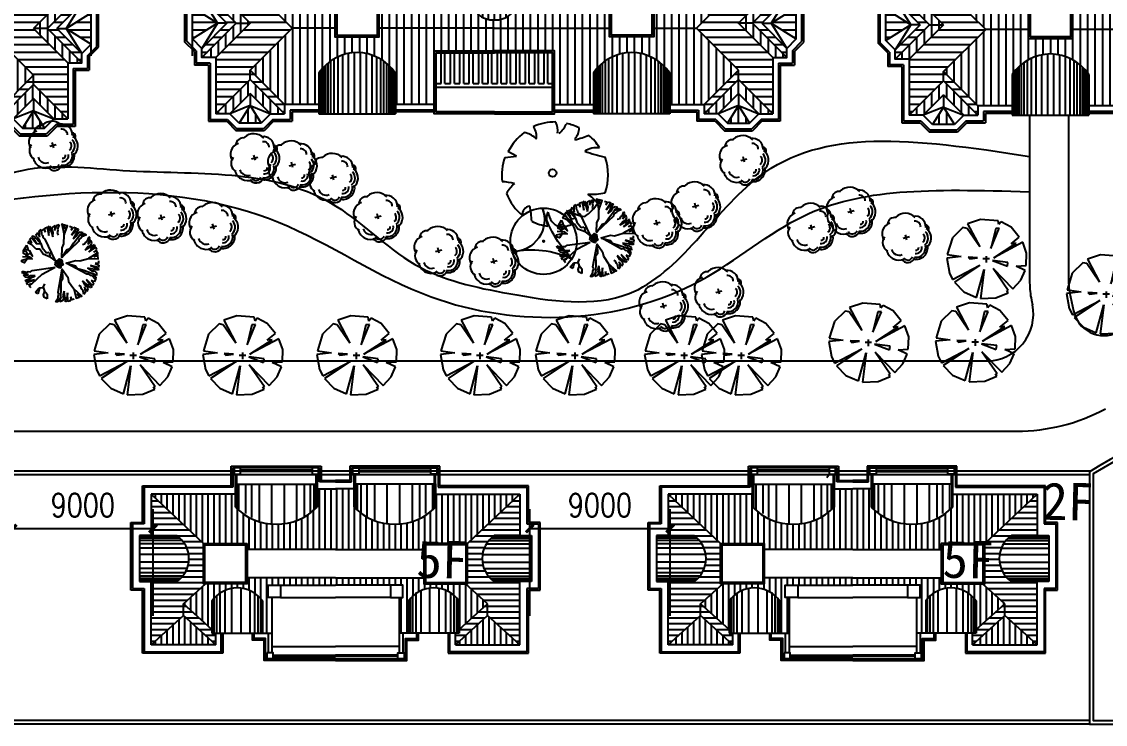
# Model space of a CAD drawing. Extents: x 225694 to 1397201, y -46174 to 794826.
# Drawn here: x 471414 to 540878, y 234669 to 279695 of the extents above; entities that cross this region are included whole.
import ezdxf
from ezdxf.enums import TextEntityAlignment as Align

# ---------------------------------------------------------------- set-up
doc = ezdxf.new("R2010")
doc.units = 0
doc.header["$LTSCALE"] = 0.5
doc.header["$MEASUREMENT"] = 0
for name, color, linetype in [('0-PD', 223, 'Continuous'), ('08-树', 73, 'Continuous'), ('KJ', 8, 'Continuous'), ('PUB_DIM', 3, 'Continuous'), ('WINDOW', 3, 'Continuous'), ('ZJ', 7, 'Continuous'), ('屋顶', 135, 'Continuous'), ('树', 124, 'Continuous'), ('路', 40, 'Continuous')]:
    doc.layers.add(name, color=color, linetype=linetype)
doc.styles.add('DIM_FONT', font='SIMPLEX.shx', dxfattribs={"width": 0.8})
doc.styles.add('等线体', font='')
doc.styles.get('等线体').set_extended_font_data('黑体')
doc.dimstyles.new('DIMN500', dxfattribs={"dimscale": 5, "dimtxt": 300, "dimasz": 100, "dimexe": 250, "dimexo": 300, "dimgap": 150, "dimtad": 1, "dimdec": 0, "dimzin": 0, "dimdsep": 46, "dimtxsty": 'DIM_FONT', "dimcen": 0.09, "dimclrt": 7, "dimazin": 2, "dimtfac": 1, "dimtdec": 0, "dimtix": 1, "dimtmove": 2, "dimatfit": 3, "dimfxl": 1, "dimtolj": 1, "dimtzin": 0, "dimarcsym": 0})
pattern_1 = [(0, (-2429662.5, -3656551.4), (0, 476.25), [])]
pattern_2 = [(90, (-2429662.5, -3656551.4), (-476.25, 3e-14), [])]

# ---------------------------------------------------------------- blocks, each defined once
blk = doc.blocks.new('WD-2')
at = {"layer": 'KJ', "linetype": 'Continuous'}
h = blk.add_hatch(dxfattribs=at)
h.set_pattern_fill('LINE,_O', color=256, scale=150, angle=90)
h.set_pattern_definition(pattern_2)
h.paths.add_polyline_path([(32734, 12380), (31326, 12380), (32030, 11359)])
h.paths.add_polyline_path([(25034, 12080), (23626, 12080), (24330, 11059)])
h.paths.add_polyline_path([(12330, 11059), (13034, 12080), (11626, 12080)])
h.paths.add_polyline_path([(5334, 12380), (3926, 12380), (4630, 11359)])
h.paths.add_polyline_path([(3384, -120), (2680, 1006), (1976, -120)])
h.paths.add_polyline_path([(34684, -120), (33980, 1006), (33276, -120)])
h = blk.add_hatch(dxfattribs=at)
h.set_pattern_fill('LINE,_O', color=256, scale=150)
h.set_pattern_definition(pattern_1)
h.paths.add_polyline_path([(5380, 5980), (3430, 7930), (3430, 8830), (480, 11780), (480, 8480), (2680, 6280), (480, 4080), (480, 480), (2680, 2680), (2680, 3280)])
h.paths.add_polyline_path([(1780, 6280), (-420, 8480), (-420, 7884), (1184, 6280), (-420, 4676), (-420, 4080)])
h.paths.add_polyline_path([(33980, 6280), (36180, 8480), (36180, 11780), (33230, 8830), (33230, 7930), (31280, 5980), (33980, 3280), (33980, 2680), (36180, 480), (36180, 4080)])
h.paths.add_polyline_path([(30280, 11780), (30280, 10880), (33230, 7930), (33230, 8830)])
h.paths.add_polyline_path([(6380, 10880), (6380, 11780), (3430, 8830), (3430, 7930)])
h.paths.add_polyline_path([(35476, 6280), (37080, 7884), (37080, 8480), (34880, 6280), (37080, 4080), (37080, 4676)])
h.paths.add_polyline_path([(2680, 3280), (2680, 2680), (4880, 480), (4880, 1080)], flags=16)
h.paths.add_polyline_path([(33980, 2680), (33980, 3280), (31780, 1080), (31780, 480)], flags=16)
h = blk.add_hatch(dxfattribs=at)
h.set_pattern_fill('LINE,_O', color=256, scale=150, angle=90)
h.set_pattern_definition(pattern_2)
h.paths.add_polyline_path([(3326, 11780), (480, 11780), (3430, 8830), (6380, 11780), (5934, 11780), (4630, 10476)])
h.paths.add_polyline_path([(8110, 10580), (8480, 10580), (8480, 10880), (6380, 10880), (3430, 7930), (5380, 5980), (8110, 5980)])
h.paths.add_polyline_path([(31280, 5980), (28550, 5980), (28550, 5410), (25710, 5410), (25710, 5980), (18330, 5980), (10950, 5980), (10950, 5410), (8110, 5410), (8110, 5980), (5380, 5980), (2680, 3280), (4880, 1080), (7083, 1080), (7083, 3103, -0.244186), (9533, 4410, -0.244186), (11983, 3103), (11983, 1080), (14480, 1080), (14480, 4510), (18330, 4510), (22180, 4510), (22180, 1080), (24677, 1080), (24677, 3103, -0.244186), (27127, 4410, -0.244186), (29577, 3103), (29577, 1080), (31780, 1080), (33980, 3280)])
h.paths.add_polyline_path([(2680, 2680), (480, 480), (1376, 480), (2680, 1784), (3984, 480), (4880, 480)])
h.paths.add_polyline_path([(33980, 2680), (31780, 480), (32676, 480), (33980, 1784), (35284, 480), (36180, 480)])
h.paths.add_polyline_path([(36180, 11780), (33334, 11780), (32030, 10476), (30726, 11780), (30280, 11780), (33230, 8830)])
h.paths.add_polyline_path([(30280, 10880), (28180, 10880), (28180, 10580), (28550, 10580), (28550, 5980), (31280, 5980), (33230, 7930)])
h.paths.add_polyline_path([(25710, 10510), (24330, 9130), (22580, 10880), (22580, 8480), (20590, 8480, -0.094946), (19397, 6866, -0.180763), (18330, 6494, -0.180763), (17263, 6866, -0.094946), (16070, 8480), (14080, 8480), (14080, 10880), (12330, 9130), (10950, 10510), (10950, 5980), (18330, 5980), (25710, 5980)])
h = blk.add_hatch(dxfattribs=at)
h.set_pattern_fill('LINE,_O', color=256, scale=150)
h.set_pattern_definition(pattern_1)
h.paths.add_polyline_path([(14080, 10880), (14080, 11480), (12330, 9730), (12330, 9130)])
h.paths.add_polyline_path([(12330, 9730), (10580, 11480), (10580, 10880), (10880, 10580), (10950, 10580), (10950, 10510), (12330, 9130)])
h.paths.add_polyline_path([(25710, 10510), (25710, 10580), (25780, 10580), (26080, 10880), (26080, 11480), (24330, 9730), (24330, 9130)])
h.paths.add_polyline_path([(22580, 11480), (22580, 10880), (24330, 9130), (24330, 9730)])
h = blk.add_hatch(dxfattribs=at)
h.set_pattern_fill('LINE,_O', color=256, scale=150, angle=90)
h.set_pattern_definition(pattern_2)
h.paths.add_polyline_path([(12330, 10176), (11026, 11480), (10580, 11480), (12330, 9730), (14080, 11480), (13634, 11480)])
h.paths.add_polyline_path([(24330, 10176), (23026, 11480), (22580, 11480), (24330, 9730), (26080, 11480), (25634, 11480)])
h = blk.add_hatch(dxfattribs=at)
h.set_pattern_fill('LINE,_O', color=256, scale=150, angle=90)
h.set_pattern_definition(pattern_2)
h.paths.add_polyline_path([(480, 8480), (-420, 8480), (1780, 6280), (2680, 6280)])
h.paths.add_polyline_path([(2680, 6280), (1780, 6280), (-420, 4080), (480, 4080)])
h.paths.add_polyline_path([(34880, 6280), (33980, 6280), (36180, 4080), (37080, 4080)])
h.paths.add_polyline_path([(37080, 8480), (36180, 8480), (33980, 6280), (34880, 6280)])
h = blk.add_hatch(dxfattribs=at)
h.set_pattern_fill('LINE,_O', color=256, scale=150)
h.set_pattern_definition(pattern_1)
h.paths.add_polyline_path([(584, 6280), (-1020, 7284), (-1020, 5276)])
h = blk.add_hatch(dxfattribs=at)
h.set_pattern_fill('LINE,_O', color=256, scale=150)
h.set_pattern_definition(pattern_1)
h.paths.add_polyline_path([(37680, 7284), (36076, 6280), (37680, 5276)])
for p, q in [((16170, 8320), (16170, 8480)), ((16290, 8102), (16290, 8480)), ((16390, 7938), (16390, 8480)), ((16510, 7756), (16510, 8480)), ((16660, 7550), (16660, 8480)), ((16840, 7326), (16840, 8480)), ((17050, 7094), (17050, 8480)), ((17300, 6852), (17300, 8480)), ((17600, 6660), (17600, 8480)), ((17950, 6531), (17950, 8480)), ((17960, 6533), (17960, 8480)), ((18340, 6494), (18340, 8480)), ((18720, 6533), (18720, 8480)), ((19080, 6660), (19080, 8480)), ((19380, 6852), (19380, 8480)), ((19630, 7094), (19630, 8480)), ((19840, 7326), (19840, 8480)), ((20020, 7550), (20020, 8480)), ((20170, 7756), (20170, 8480)), ((20290, 7938), (20290, 8480)), ((20390, 8102), (20390, 8480)), ((20510, 8320), (20510, 8480)), ((8593, 4249), (8593, 480)), ((8953, 4347), (8953, 480)), ((9343, 4402), (9343, 480)), ((9733, 4402), (9733, 480)), ((10113, 4347), (10113, 480)), ((10473, 4249), (10473, 480)), ((14926, 2435), (14926, 4390)), ((15166, 2435), (15166, 4390)), ((15526, 2435), (15526, 4390)), ((15766, 2435), (15766, 4390)), ((16126, 2435), (16126, 4390)), ((16366, 2435), (16366, 4390)), ((16726, 2435), (16726, 4390)), ((16966, 2435), (16966, 4390)), ((17326, 2435), (17326, 4390)), ((17566, 2435), (17566, 4390)), ((17926, 2435), (17926, 4390)), ((18166, 2435), (18166, 4390)), ((18526, 2435), (18526, 4390)), ((18766, 2435), (18766, 4390)), ((19126, 2435), (19126, 4390)), ((19366, 2435), (19366, 4390)), ((19726, 2435), (19726, 4390)), ((19966, 2435), (19966, 4390)), ((20326, 2435), (20326, 4390)), ((20566, 2435), (20566, 4390)), ((20926, 2435), (20926, 4390)), ((21166, 2435), (21166, 4390)), ((21526, 2435), (21526, 4390)), ((21766, 2435), (21766, 4390)), ((26187, 4249), (26187, 480)), ((26547, 4347), (26547, 480)), ((26927, 4402), (26927, 480)), ((27317, 4402), (27317, 480)), ((27707, 4347), (27707, 480)), ((28067, 4249), (28067, 480)), ((7383, 3473), (7383, 480)), ((7503, 3593), (7503, 480)), ((7653, 3725), (7653, 480)), ((7833, 3874), (7833, 480)), ((8043, 3997), (8043, 480)), ((8293, 4128), (8293, 480)), ((10773, 4128), (10773, 480)), ((11023, 3997), (11023, 480)), ((11233, 3874), (11233, 480)), ((11413, 3725), (11413, 480)), ((11563, 3593), (11563, 480)), ((11683, 3473), (11683, 480)), ((24977, 3473), (24977, 480)), ((25097, 3593), (25097, 480)), ((25247, 3725), (25247, 480)), ((25427, 3874), (25427, 480)), ((25637, 3997), (25637, 480)), ((25887, 4128), (25887, 480)), ((28367, 4128), (28367, 480)), ((28617, 3997), (28617, 480)), ((28827, 3874), (28827, 480)), ((29007, 3725), (29007, 480)), ((29157, 3593), (29157, 480)), ((29277, 3473), (29277, 480)), ((7163, 3214), (7163, 480)), ((7283, 3363), (7283, 480)), ((11783, 3363), (11783, 480)), ((11903, 3214), (11903, 480)), ((24757, 3214), (24757, 480)), ((24877, 3363), (24877, 480)), ((29377, 3363), (29377, 480)), ((29497, 3214), (29497, 480)), ((14600, 2435), (14926, 2435)), ((14600, 2195), (22060, 2195)), ((15166, 2435), (15526, 2435)), ((15766, 2435), (16126, 2435)), ((16366, 2435), (16726, 2435)), ((16966, 2435), (17326, 2435)), ((17566, 2435), (17926, 2435)), ((18166, 2435), (18526, 2435)), ((18766, 2435), (19126, 2435)), ((19366, 2435), (19726, 2435)), ((19966, 2435), (20326, 2435)), ((20566, 2435), (20926, 2435)), ((21166, 2435), (21526, 2435)), ((21766, 2435), (22060, 2435))]:
    blk.add_line(p, q, dxfattribs=at)
at = {"layer": '屋顶'}
for p, q in [((3128, 12260), (3728, 12860)), ((3177, 12140), (3777, 12740)), ((3728, 12860), (5532, 12860)), ((3777, 12740), (5483, 12740)), ((6083, 12140), (5483, 12740)), ((6132, 12260), (5532, 12860)), ((10828, 11960), (11428, 12560)), ((13232, 12560), (11428, 12560)), ((13832, 11960), (13232, 12560)), ((22828, 11960), (23428, 12560)), ((23428, 12560), (25232, 12560)), ((25832, 11960), (25232, 12560)), ((30528, 12260), (31128, 12860)), ((30577, 12140), (31177, 12740)), ((32932, 12860), (31128, 12860)), ((32883, 12740), (31177, 12740)), ((33483, 12140), (32883, 12740)), ((33532, 12260), (32932, 12860)), ((3128, 12260), (0, 12260)), ((0, 12260), (0, 8960)), ((3177, 12140), (120, 12140)), ((120, 12140), (120, 8840)), ((3326, 11780), (3926, 12380)), ((4630, 11359), (3926, 12380)), ((3926, 12380), (5334, 12380)), ((4630, 11359), (5334, 12380)), ((5934, 11780), (5334, 12380)), ((6083, 12140), (8840, 12140)), ((6132, 12260), (8960, 12260)), ((8840, 10580), (8840, 12140)), ((8960, 10580), (8960, 12260)), ((10100, 11960), (10100, 10580)), ((10100, 11960), (10828, 11960)), ((10220, 11840), (10220, 10580)), ((10220, 11840), (10877, 11840)), ((10877, 11840), (11477, 12440)), ((11026, 11480), (11626, 12080)), ((13183, 12440), (11477, 12440)), ((12330, 11059), (11626, 12080)), ((11626, 12080), (13034, 12080)), ((12330, 11059), (13034, 12080)), ((13634, 11480), (13034, 12080)), ((13783, 11840), (13183, 12440)), ((13783, 11840), (14310, 11840)), ((13832, 11960), (14430, 11960)), ((14310, 11840), (14310, 11360)), ((14310, 11840), (14310, 11360)), ((14430, 11960), (14430, 11480)), ((14430, 11960), (14430, 11480)), ((22230, 11960), (22230, 11480)), ((22230, 11960), (22230, 11480)), ((22828, 11960), (22230, 11960)), ((22350, 11840), (22350, 11360)), ((22350, 11840), (22350, 11360)), ((22877, 11840), (22350, 11840)), ((22877, 11840), (23477, 12440)), ((23026, 11480), (23626, 12080)), ((23477, 12440), (25183, 12440)), ((24330, 11059), (23626, 12080)), ((25034, 12080), (23626, 12080)), ((24330, 11059), (25034, 12080)), ((25634, 11480), (25034, 12080)), ((25783, 11840), (25183, 12440)), ((26440, 11840), (25783, 11840)), ((26560, 11960), (25832, 11960)), ((26440, 11840), (26440, 10580)), ((26560, 11960), (26560, 10580)), ((27700, 10580), (27700, 12260)), ((30528, 12260), (27700, 12260)), ((27820, 10580), (27820, 12140)), ((30577, 12140), (27820, 12140)), ((30726, 11780), (31326, 12380)), ((32030, 11359), (31326, 12380)), ((32734, 12380), (31326, 12380)), ((32030, 11359), (32734, 12380)), ((33334, 11780), (32734, 12380)), ((33483, 12140), (36540, 12140)), ((33532, 12260), (36660, 12260)), ((36540, 12140), (36540, 8840)), ((36660, 12260), (36660, 8960)), ((3326, 11780), (480, 11780)), ((480, 11780), (3430, 8830)), ((480, 11780), (480, 8480)), ((4630, 11359), (3326, 11780)), ((3326, 11780), (4630, 10476)), ((6380, 11780), (3430, 8830)), ((4630, 11359), (5934, 11780)), ((5934, 11780), (4630, 10476)), ((4630, 10476), (4630, 11359)), ((5934, 11780), (6380, 11780)), ((6380, 10880), (6380, 11780)), ((10580, 11480), (10580, 10580)), ((10580, 11480), (11026, 11480)), ((10580, 11480), (12330, 9730)), ((11026, 11480), (12330, 10176)), ((12330, 11059), (11026, 11480)), ((13634, 11480), (12330, 10176)), ((12330, 11059), (13634, 11480)), ((14080, 11480), (12330, 9730)), ((14080, 11480), (13634, 11480)), ((14080, 11480), (14080, 8480)), ((14310, 11360), (16830, 11360)), ((14430, 11480), (16950, 11480)), ((16830, 11360), (16830, 9860)), ((16950, 11480), (16950, 9980)), ((22230, 11480), (19710, 11480)), ((19710, 11480), (19710, 9980)), ((22350, 11360), (19830, 11360)), ((19830, 11360), (19830, 9860)), ((22580, 11480), (22580, 8480)), ((22580, 11480), (23026, 11480)), ((22580, 11480), (24330, 9730)), ((24330, 11059), (23026, 11480)), ((23026, 11480), (24330, 10176)), ((24330, 11059), (25634, 11480)), ((25634, 11480), (24330, 10176)), ((26080, 11480), (24330, 9730)), ((26080, 11480), (25634, 11480)), ((26080, 11480), (26080, 10580)), ((30726, 11780), (30280, 11780)), ((30280, 10880), (30280, 11780)), ((30280, 11780), (33230, 8830)), ((30726, 11780), (32030, 10476)), ((32030, 11359), (30726, 11780)), ((33334, 11780), (32030, 10476)), ((32030, 11359), (33334, 11780)), ((32030, 10476), (32030, 11359)), ((36180, 11780), (33230, 8830)), ((33334, 11780), (36180, 11780)), ((36180, 11780), (36180, 8480)), ((6380, 10880), (3430, 7930)), ((8480, 10880), (6380, 10880)), ((8480, 10580), (8480, 10880)), ((10580, 10880), (12330, 9130)), ((12330, 10176), (12330, 11059)), ((14080, 10880), (12330, 9130)), ((22580, 10880), (24330, 9130)), ((24330, 10176), (24330, 11059)), ((26080, 10880), (24330, 9130)), ((28180, 10580), (28180, 10880)), ((28180, 10880), (30280, 10880)), ((30280, 10880), (33230, 7930)), ((12330, 9730), (12330, 9130)), ((16830, 9860), (18211, 9860)), ((16950, 9980), (18330, 9980)), ((18211, 9980), (18211, 8480)), ((19710, 9980), (18330, 9980)), ((18449, 9980), (18449, 8480)), ((19830, 9860), (18449, 9860)), ((24330, 9730), (24330, 9130)), ((-900, 8960), (0, 8960)), ((-900, 8082), (-900, 8960)), ((-780, 8840), (120, 8840)), ((-780, 8033), (-780, 8840)), ((1780, 6280), (-420, 8480)), ((2680, 6280), (480, 8480)), ((3430, 8830), (3430, 7930)), ((18330, 8480), (14080, 8480)), ((18330, 8480), (22580, 8480)), ((33230, 8830), (33230, 7930)), ((33980, 6280), (36180, 8480)), ((34880, 6280), (37080, 8480)), ((37440, 8840), (36540, 8840)), ((37560, 8960), (36660, 8960)), ((37440, 8033), (37440, 8840)), ((37560, 8082), (37560, 8960)), ((-900, 8082), (-1500, 7482)), ((-780, 8033), (-1380, 7433)), ((1184, 6280), (-420, 7884)), ((-420, 7884), (584, 6280)), ((3430, 7930), (5380, 5980)), ((33230, 7930), (31280, 5980)), ((35476, 6280), (37080, 7884)), ((37080, 7884), (36076, 6280)), ((37440, 8033), (38040, 7433)), ((37560, 8082), (38160, 7482)), ((-1500, 5078), (-1500, 7482)), ((-1380, 5127), (-1380, 7433)), ((584, 6280), (-1020, 7284)), ((36076, 6280), (37680, 7284)), ((38040, 5127), (38040, 7433)), ((38160, 5078), (38160, 7482)), ((584, 6280), (-1020, 5276)), ((1184, 6280), (-420, 4676)), ((1780, 6280), (-420, 4080)), ((584, 6280), (-420, 4676)), ((2680, 6280), (480, 4080)), ((1184, 6280), (584, 6280)), ((1780, 6280), (2680, 6280)), ((33980, 6280), (36180, 4080)), ((34880, 6280), (33980, 6280)), ((34880, 6280), (37080, 4080)), ((35476, 6280), (36076, 6280)), ((35476, 6280), (37080, 4676)), ((36076, 6280), (37680, 5276)), ((36076, 6280), (37080, 4676)), ((2680, 3280), (5380, 5980)), ((8110, 5980), (5380, 5980)), ((18330, 5980), (10950, 5980)), ((18330, 5980), (25710, 5980)), ((28550, 5980), (31280, 5980)), ((33980, 3280), (31280, 5980)), ((-900, 4478), (-1500, 5078)), ((-780, 4527), (-1380, 5127)), ((37440, 4527), (38040, 5127)), ((37560, 4478), (38160, 5078)), ((-900, 4478), (-900, 3600)), ((-780, 4527), (-780, 3720)), ((37440, 4527), (37440, 3720)), ((37560, 4478), (37560, 3600)), ((0, 3600), (-900, 3600)), ((120, 3720), (-780, 3720)), ((0, 3600), (0, 0)), ((120, 3720), (120, 120)), ((480, 4080), (480, 480)), ((36180, 4080), (36180, 480)), ((36540, 3720), (36540, 120)), ((36540, 3720), (37440, 3720)), ((36660, 3600), (36660, 0)), ((36660, 3600), (37560, 3600)), ((2680, 2680), (2680, 3280)), ((4880, 1080), (2680, 3280)), ((7083, 3103), (7083, 480)), ((11983, 3103), (11983, 480)), ((24677, 3103), (24677, 480)), ((24677, 3103), (24677, 480)), ((29577, 3103), (29577, 480)), ((29577, 3103), (29577, 480)), ((31780, 1080), (33980, 3280)), ((33980, 2680), (33980, 3280)), ((480, 480), (2680, 2680)), ((4880, 480), (2680, 2680)), ((31780, 480), (33980, 2680)), ((36180, 480), (33980, 2680)), ((1376, 480), (2680, 1784)), ((3984, 480), (2680, 1784)), ((2680, 1784), (2680, 1006)), ((32676, 480), (33980, 1784)), ((35284, 480), (33980, 1784)), ((33980, 1784), (33980, 1006)), ((2680, 1006), (1376, 480)), ((2680, 1006), (1976, -120)), ((2680, 1006), (3984, 480)), ((2680, 1006), (3384, -120)), ((4880, 1080), (4880, 480)), ((7083, 1080), (4880, 1080)), ((5240, 720), (5240, 120)), ((7083, 720), (5240, 720)), ((14483, 1080), (11983, 1080)), ((14483, 720), (11983, 720)), ((22177, 1080), (24677, 1080)), ((22177, 720), (24677, 720)), ((29577, 1080), (31780, 1080)), ((29577, 720), (31420, 720)), ((31420, 720), (31420, 120)), ((31780, 1080), (31780, 480)), ((33980, 1006), (32676, 480)), ((33980, 1006), (33276, -120)), ((33980, 1006), (35284, 480)), ((33980, 1006), (34684, -120)), ((0, 0), (1178, 0)), ((120, 120), (1227, 120)), ((1376, 480), (480, 480)), ((1178, 0), (1778, -600)), ((1227, 120), (1827, -480)), ((1976, -120), (1376, 480)), ((3984, 480), (3384, -120)), ((4133, 120), (3533, -480)), ((4182, 0), (3582, -600)), ((3984, 480), (4880, 480)), ((4133, 120), (5240, 120)), ((4182, 0), (5360, 0)), ((5360, 600), (5360, 0)), ((7083, 600), (5360, 600)), ((7083, 480), (11983, 480)), ((14483, 600), (11983, 600)), ((22177, 600), (24677, 600)), ((29577, 480), (24677, 480)), ((29577, 480), (24677, 480)), ((29577, 600), (31300, 600)), ((31300, 600), (31300, 0)), ((32478, 0), (31300, 0)), ((32527, 120), (31420, 120)), ((32676, 480), (31780, 480)), ((32478, 0), (33078, -600)), ((32527, 120), (33127, -480)), ((32676, 480), (33276, -120)), ((34684, -120), (35284, 480)), ((35433, 120), (34833, -480)), ((35482, 0), (34882, -600)), ((35284, 480), (36180, 480)), ((36540, 120), (35433, 120)), ((36660, 0), (35482, 0)), ((3582, -600), (1778, -600)), ((3533, -480), (1827, -480)), ((3384, -120), (1976, -120)), ((33078, -600), (34882, -600)), ((33127, -480), (34833, -480)), ((33276, -120), (34684, -120))]:
    blk.add_line(p, q, dxfattribs=at)
for points in [[(10950, 10580), (8110, 10580), (8110, 5410), (10950, 5410)], [(10830, 10460), (8230, 10460), (8230, 5530), (10830, 5530)], [(25710, 10580), (28550, 10580), (28550, 5410), (25710, 5410)], [(25830, 10460), (28430, 10460), (28430, 5530), (25830, 5530)]]:
    blk.add_lwpolyline(points, close=True, dxfattribs=at)
for points in [[(480, 4080), (-420, 4080), (-420, 4676), (-1020, 5276), (-1020, 7284), (-420, 7884), (-420, 8480), (480, 8480)], [(36180, 4080), (37080, 4080), (37080, 4676), (37680, 5276), (37680, 7284), (37080, 7884), (37080, 8480), (36180, 8480)], [(18330, 480), (14480, 480), (14480, 4510), (18330, 4510)], [(18330, 600), (14600, 600), (14600, 4390), (18330, 4390)], [(18330, 480), (22180, 480), (22180, 4510), (18330, 4510)], [(18330, 600), (22060, 600), (22060, 4390), (18330, 4390)]]:
    blk.add_lwpolyline(points, dxfattribs=at)
for centre, radius, start, end in [((20899, 10786), 5333, 205.61905, 227.31397), ((15781, 10786), 5333, 312.68603, 334.38095), ((18294, 8107), 1613, 230.29775, 271.2831), ((18366, 8107), 1613, 268.7169, 309.70225), ((9566, 1398), 3012, 90.63097, 145.52011), ((9500, 1398), 3012, 34.47989, 89.36903), ((27160, 1398), 3012, 90.63097, 145.52011), ((27160, 1398), 3012, 90.63097, 145.52011), ((27094, 1398), 3012, 34.47989, 89.36903), ((27094, 1398), 3012, 34.47989, 89.36903)]:
    blk.add_arc(centre, radius, start, end, dxfattribs=at)
blk = doc.blocks.new('批杷')
at = {"layer": '08-树', "color": 124}
for p, q in [((-1537, 1977), (-1438, 2120)), ((-1438, 2120), (-1325, 1821)), ((-1344, 2194), (-1224, 2295)), ((-1333, 2120), (-1344, 2194)), ((-1325, 1821), (-1333, 2120)), ((-1224, 2295), (-1200, 1990)), ((-1206, 2233), (-1054, 2316)), ((-1054, 2316), (-959, 2128)), ((-983, 2387), (-831, 2446)), ((-959, 2128), (-983, 2387)), ((-831, 2446), (-723, 1917)), ((-784, 2446), (-678, 2505)), ((-689, 2188), (-784, 2446)), ((-735, 2140), (-689, 2188)), ((-723, 1917), (-735, 2140)), ((-678, 2505), (-475, 1835)), ((-524, 2306), (-478, 2470)), ((-441, 2129), (-524, 2306)), ((-478, 2470), (-326, 2553)), ((-475, 1835), (-441, 2129)), ((-326, 2553), (-360, 2236)), ((-360, 2236), (-231, 2506)), ((-231, 2506), (-208, 2577)), ((-208, 2577), (-55, 2613)), ((-148, 2236), (-183, 2083)), ((-55, 2613), (-172, 2330)), ((-172, 2330), (-148, 2236)), ((296, 2576), (142, 2607)), ((601, 2507), (767, 2457)), ((767, 2457), (700, 2258)), ((700, 2258), (866, 2457)), ((1016, 2391), (717, 1941)), ((717, 1941), (866, 2108)), ((1166, 2324), (833, 1708)), ((866, 2457), (1016, 2391)), ((866, 2108), (933, 2108)), ((933, 2108), (1049, 2357)), ((1049, 2357), (1166, 2324)), ((1132, 2074), (1282, 2158)), ((1448, 2108), (1199, 1908)), ((1282, 2158), (1448, 2108)), ((-2080, 1437), (-1981, 1580)), ((-1806, 1311), (-2080, 1437)), ((-1981, 1580), (-1812, 1455)), ((-1950, 1675), (-1841, 1796)), ((-1812, 1455), (-1950, 1675)), ((-1841, 1796), (-1506, 1373)), ((-1799, 1818), (-1731, 1918)), ((-1597, 1630), (-1799, 1818)), ((-1731, 1918), (-1248, 1412)), ((-1618, 1567), (-1597, 1630)), ((-1506, 1373), (-1618, 1567)), ((-1504, 1809), (-1537, 1977)), ((-1506, 1373), (-1248, 1412)), ((-1351, 1689), (-1504, 1809)), ((-1248, 1412), (-1351, 1689)), ((-1248, 1412), (-1154, 1152)), ((-1200, 1990), (-1137, 1917)), ((-1137, 1917), (-1099, 1765)), ((-1099, 1765), (-982, 1692)), ((-982, 1692), (-335, 346)), ((-183, 2083), (-111, 1966)), ((1182, 1542), (102, 510)), ((833, 1708), (1066, 1891)), ((1066, 1891), (1132, 2074)), ((1215, 1675), (1182, 1542)), ((1199, 1908), (1481, 2008)), ((1348, 1758), (1215, 1675)), ((1398, 1841), (1348, 1758)), ((1681, 1958), (1398, 1841)), ((1481, 2008), (1548, 2041)), ((1548, 2041), (1681, 1958)), ((1636, 1489), (1556, 1354)), ((1718, 1541), (1636, 1489)), ((1828, 1826), (1718, 1541)), ((1789, 1343), (1882, 1628)), ((1983, 1597), (1789, 1343)), ((1914, 1695), (1828, 1826)), ((1882, 1628), (1914, 1695)), ((1957, 1281), (2037, 1432)), ((2037, 1432), (1983, 1597)), ((-2340, 954), (-2143, 1291)), ((-1530, 1034), (-1806, 1311)), ((-1312, 1034), (-1530, 1034)), ((-1095, 717), (-1312, 1034)), ((-1154, 1152), (-877, 816)), ((-640, 538), (-1095, 717)), ((-877, 816), (-699, 855)), ((-699, 855), (-640, 538)), ((1556, 1354), (1424, 1318)), ((2206, 1320), (1599, 973)), ((1599, 973), (1776, 1210)), ((1776, 1210), (1957, 1281)), ((2276, 1172), (1834, 862)), ((1834, 862), (1997, 1016)), ((1995, 1082), (2242, 1205)), ((1997, 1016), (1995, 1082)), ((2151, 853), (2346, 1024)), ((2349, 925), (2151, 853)), ((2242, 1205), (2206, 1320)), ((2346, 1024), (2276, 1172)), ((2403, 760), (2349, 925)), ((-2459, 222), (-2459, 340)), ((-640, 538), (-264, 261)), ((1708, -563), (393, 145)), ((2464, -143), (1944, 3)), ((1944, 3), (2149, -88)), ((2450, 115), (2240, 117)), ((2240, 117), (2481, 20)), ((2447, 288), (2450, 115)), ((2481, 20), (2464, -143)), ((-2383, -509), (-2442, -364)), ((-2442, -364), (-2145, -435)), ((-2310, -521), (-2383, -509)), ((-2342, -622), (-2022, -607)), ((-2236, -760), (-2342, -622)), ((-2022, -607), (-2310, -521)), ((-2240, -963), (-1609, -660)), ((-2145, -435), (-2055, -397)), ((-1905, -671), (-2067, -780)), ((-2055, -397), (-1899, -408)), ((-1609, -660), (-1905, -671)), ((-1899, -408), (-1794, -320)), ((-1825, -1182), (-1154, -571)), ((-1794, -320), (-313, -120)), ((-1154, -571), (-313, -120)), ((-131, -1714), (136, -244)), ((1845, -553), (1708, -563)), ((2447, -305), (1759, -180)), ((1759, -180), (2005, -344)), ((1965, -654), (1845, -553)), ((2060, -676), (1965, -654)), ((2005, -344), (2199, -351)), ((2258, -908), (2060, -676)), ((2329, -641), (2062, -466)), ((2062, -466), (2244, -703)), ((2149, -88), (2169, -151)), ((2169, -151), (2443, -185)), ((2199, -351), (2325, -467)), ((2325, -467), (2329, -641)), ((2443, -185), (2447, -305)), ((-2166, -1058), (-2240, -963)), ((-2067, -780), (-2236, -760)), ((-1925, -924), (-2166, -1058)), ((-2158, -1104), (-1652, -917)), ((-2076, -1246), (-2158, -1104)), ((-1825, -1182), (-2076, -1246)), ((-1996, -1305), (-1825, -1182)), ((-1891, -1443), (-1996, -1305)), ((-1871, -963), (-1925, -924)), ((-1652, -917), (-1871, -963)), ((1321, -1348), (1197, -1290)), ((1377, -1495), (1321, -1348)), ((1429, -980), (1563, -1244)), ((1968, -1427), (1429, -980)), ((1553, -1378), (1596, -1674)), ((1700, -1661), (1553, -1378)), ((1563, -1244), (1729, -1345)), ((1680, -912), (1814, -1091)), ((2062, -1293), (1680, -912)), ((1729, -1345), (1782, -1508)), ((1814, -1091), (1801, -1156)), ((1801, -1156), (2023, -1319)), ((2023, -1319), (1968, -1427)), ((1994, -957), (2157, -1159)), ((2176, -1062), (1994, -957)), ((2157, -1159), (2062, -1293)), ((2258, -908), (2176, -1062)), ((2244, -703), (2296, -756)), ((2296, -756), (2258, -908)), ((-1431, -1818), (-1589, -1719)), ((-837, -2135), (-1055, -2036)), ((-290, -2343), (-130, -2083)), ((-138, -1986), (-80, -1841)), ((-130, -2083), (-138, -1986)), ((-80, -1841), (-131, -1714)), ((71, -2020), (-99, -2267)), ((-14, -2328), (71, -2020)), ((249, -1643), (169, -1928)), ((169, -1928), (222, -2115)), ((342, -2337), (249, -1643)), ((457, -1986), (403, -2025)), ((403, -2025), (456, -2295)), ((480, -1763), (457, -1986)), ((502, -2303), (480, -1763)), ((679, -2009), (662, -2269)), ((743, -2210), (679, -2009)), ((1449, -1560), (1377, -1495)), ((1508, -1860), (1449, -1560)), ((1615, -1746), (1508, -1860)), ((1596, -1674), (1615, -1746)), ((1782, -1508), (1700, -1661)), ((-133, -2333), (-290, -2343)), ((-99, -2267), (-133, -2333)), ((150, -2270), (-14, -2328)), ((222, -2115), (150, -2270)), ((456, -2295), (342, -2337)), ((662, -2269), (502, -2303)), ((907, -2153), (743, -2210))]:
    blk.add_line(p, q, dxfattribs=at)
for points in [[(252, 1958), (468, 2540), (268, 2590), (268, 2357), (185, 2607), (102, 2640), (252, 1958)], [(119, 527), (102, 510), (119, 1126), (235, 1375), (252, 1958)], [(119, 527), (451, 1026), (650, 1093), (883, 1442), (1249, 1908)], [(-2459, 340), (-2083, 439), (-1787, 420), (-1965, 538), (-2123, 519), (-2182, 677), (-2360, 756), (-2340, 954), (-2202, 915), (-2083, 657), (-1945, 776), (-1767, 598), (-1925, 915), (-2024, 954), (-2063, 1133), (-2143, 1291)], [(-2024, 974), (-2202, 1014), (-2321, 1034)], [(1816, 451), (2437, 425), (2423, 630), (2201, 558), (2413, 714), (2419, 804), (1816, 451)], [(-2103, 439), (-2281, 162), (-2459, 222)], [(-2143, 538), (-2419, 558)], [(414, 135), (393, 145), (984, 320), (1257, 286), (1816, 451)], [(414, 135), (992, -27), (1117, -196), (1521, -309), (2077, -513)], [(133, -267), (157, -867), (35, -1038), (52, -1457), (30, -2049)], [(133, -267), (136, -244), (485, -752), (537, -1022), (866, -1503)], [(-1352, -1442), (-1095, -1422), (-976, -1185)], [(-1589, -1719), (-1352, -1442)], [(-1332, -1462), (-1371, -1601), (-1431, -1818)], [(-1095, -1403), (-1015, -1640)], [(-1015, -1640), (-1095, -1878), (-1055, -2036)], [(-1035, -1601), (-837, -1838), (-837, -2135)], [(866, -1503), (1034, -2102), (1225, -2025), (1088, -1836), (1302, -1989), (1388, -1967), (866, -1503)]]:
    blk.add_lwpolyline(points, dxfattribs=at)
for points in [[(-14, -172), (-197, -89), (-330, 44), (-280, 277), (-147, 344), (-64, 427), (102, 360), (119, 244), (119, 144), (185, 27), (52, -56), (36, -139)], [(-35, -51), (-138, -31), (-178, 9), (-178, 88), (-187, 117), (-207, 191), (-138, 236), (-109, 300), (-20, 290), (5, 330), (34, 270), (59, 251), (54, 147), (103, 93), (103, 48), (79, 38), (64, -11), (39, -26), (24, -51)], [(-114, 33), (-138, 78), (-138, 132), (-104, 196), (-99, 226), (-54, 246), (-40, 201), (-15, 206), (-5, 191), (20, 157), (29, 127), (29, 97), (15, 48), (10, 33), (-5, 18), (-25, 18), (-25, -1), (-64, -1), (-69, 18), (-79, 28)], [(-74, 112), (-64, 167), (-40, 172), (-30, 152), (-10, 132), (-10, 107), (-30, 93), (-30, 78), (-49, 83), (-74, 93)]]:
    blk.add_lwpolyline(points, close=True, dxfattribs=at)
blk = doc.blocks.new('腊梅')
at = {"layer": '08-树', "color": 125}
blk.add_lwpolyline([(-426, 1231, -0.521516), (-1406, -183, -0.162418), (522, -406, -0.119785), (-426, 1231, -2.558361)], format="xyb", dxfattribs=at)
blk.add_lwpolyline([(-416, 159, 53.6, 53.6, 1), (-363, 159, 53.6, 53.6, 1)], format="xyseb", close=True, dxfattribs=at)
blk.add_circle((-389, 159), 1072, dxfattribs=at)
blk = doc.blocks.new('含笑')
at = {"layer": '树'}
for p, q in [((-846, 434), (-632, 458)), ((-632, 458), (-789, 543)), ((-789, 543), (-789, 543))]:
    blk.add_line(p, q, dxfattribs=at)
blk.add_circle((27, 148), 69.3, dxfattribs=at)
for centre, radius, start, end in [((74, 115), 966, 89.3321, 114.3856), ((-228, 923), 350, 352.0775, 26.6128), ((-64, 1178), 366, 304.1868, 338.5411), ((74, 115), 963, 62.8767, 77.7021), ((74, 115), 956, 126.0751, 153.6245), ((-556, 485), 407, 48.5203, 80.5151), ((-501, 833), 236, 343.6555, 39.76), ((234, 973), 279, 315.8454, 359.7651), ((-354, 3609), 2962, 285.4397, 290.7099), ((74, 115), 950, 31.4098, 49.4752), ((837, 188), 424, 83.5323, 121.6544), ((74, 115), 974, 160.8426, 187.275), ((1829, 3902), 3566, 250.0865, 256.3451), ((74, 115), 968, 340.3307, 19.43), ((-1018, -1601), 1597, 77.3728, 85.4649), ((81, -798), 1065, 134.7782, 147.3315), ((74, 115), 951, 200.8103, 231.4392), ((738, 952), 1190, 266.7455, 282.0146), ((89, -1036), 989, 39.6536, 53.993), ((-366, -610), 158, 97.741, 188.8107), ((-2361, -834), 2010, 2.9465, 10.9238), ((316, -694), 400, 160.6009, 199.3991), ((271, -539), 323, 186.1912, 248.4952), ((626, -573), 297, 170.6314, 220.6278), ((680, -105), 545, 230.4582, 263.1093), ((74, 115), 933, 305.394, 326.2464), ((74, 115), 947, 243.1498, 261.8356), ((74, 115), 957, 274.7236, 290.3277)]:
    blk.add_arc(centre, radius, start, end, dxfattribs=at)
blk = doc.blocks.new('桂花')
at = {"layer": '08-树', "linetype": 'ByBlock'}
for p, q in [((0, 0), (-316, 0)), ((-149, -187), (-149, 195))]:
    blk.add_line(p, q, dxfattribs=at)
for centre, radius, start, end in [((-612, 656), 626, 75.25333, 173.88926), ((-367, 1210), 204, 31.9374, 177.28646), ((-367, 1210), 110, 31.9374, 177.28646), ((79, 732), 688, 22.6842, 120.58139), ((-743, 93), 815, 118.84094, 207.99249), ((-612, 656), 332, 75.25333, 173.88926), ((79, 732), 509, 22.6842, 120.58139), ((79, 732), 314, 22.6842, 120.58139), ((574, 395), 344, 335.05145, 87.04818), ((574, 395), 565, 335.05145, 87.04818), ((574, 395), 687, 335.05145, 87.04818), ((574, 395), 158, 335.05145, 87.04818), ((868, -183), 294, 286.7742, 55.27854), ((868, -183), 443, 286.7742, 55.27854), ((-1031, -465), 437, 155.37629, 247.63718), ((287, -545), 475, 271.89809, 6.29095), ((287, -545), 769, 271.89809, 6.29095), ((-552, -692), 652, 181.43938, 289.22617), ((-59, -897), 543, 216.09834, 316.34387)]:
    blk.add_arc(centre, radius, start, end, dxfattribs=at)
blk = doc.blocks.new('GUIHUA')
at = {"layer": '树', "linetype": 'ByBlock', "xscale": 1.0944, "yscale": 1.0944, "zscale": 1.0944}
blk.add_blockref('桂花', (169, -8), dxfattribs=at)
blk = doc.blocks.new('棕榈')
at = {"layer": '树', "color": 64, "linetype": 'Continuous'}
for p, q in [((-172, 1067), (-553, 940)), ((336, 1025), (-172, 1067)), ((360, 916), (336, 1025)), ((426, 996), (360, 916)), ((717, 842), (426, 996)), ((-688, 831), (-995, 530)), ((-566, 808), (-688, 831)), ((-196, 270), (-566, 808)), ((-553, 940), (-196, 270)), ((127, 220), (373, 813)), ((270, 808), (127, 220)), ((373, 813), (270, 808)), ((953, 551), (717, 842)), ((-995, 530), (-1146, 45)), ((1056, 402), (209, -50)), ((209, -50), (863, 371)), ((715, 357), (953, 551)), ((863, 371), (715, 357)), ((1170, 85), (1056, 402)), ((-1146, 45), (-738, -11)), ((0, -192), (0, 0)), ((1159, -278), (1170, 85)), ((-738, -11), (-1159, -58)), ((-1159, -58), (-1080, -495)), ((-990, -683), (-193, -267)), ((-193, -267), (-937, -763)), ((-537, -32), (-487, -82)), ((-265, -48), (-537, -32)), ((-487, -82), (-265, -48)), ((88, -84), (-103, -84)), ((177, -127), (611, -294)), ((625, -185), (177, -127)), ((611, -294), (625, -185)), ((863, -297), (1159, -278)), ((1130, -424), (863, -297)), ((-1080, -495), (-990, -683)), ((-294, -1205), (-73, -388)), ((-73, -388), (-180, -1239)), ((633, -1004), (193, -363)), ((193, -363), (770, -961)), ((1003, -707), (1130, -424)), ((-937, -763), (-662, -1041)), ((770, -961), (1003, -707)), ((-662, -1041), (-294, -1205)), ((-180, -1239), (275, -1218)), ((275, -1218), (627, -1072)), ((627, -1072), (590, -1004)), ((590, -1004), (633, -1004))]:
    blk.add_line(p, q, dxfattribs=at)
blk = doc.blocks.new('c1w')
at = {"layer": 'KJ'}
h = blk.add_hatch(dxfattribs=at)
h.set_pattern_fill('LINE', color=256, scale=3000, angle=90, style=0)
h.paths.add_polyline_path([(953865, 177981), (953865, 179141), (952685, 179141), (951505, 179141), (951505, 177981, -0.419621), (946265, 177981), (946265, 178801), (940865, 178801), (944216, 175656), (947016, 175656), (947016, 175256), (952685, 175256), (958353, 175256), (958353, 175656), (961153, 175656), (964505, 178801), (959105, 178801), (959105, 177981, -0.419621)])
h.paths.add_polyline_path([(960605, 171962), (960605, 170144), (962435, 171779), (961013, 173056), (958353, 173056), (958353, 173456), (952685, 173456), (947016, 173456), (947016, 173056), (944356, 173056), (942935, 171779), (944765, 170144), (944765, 171962, -0.520128), (948005, 171962), (948005, 169911), (948205, 169911), (948605, 169911), (948605, 172181), (948365, 172181), (948365, 172981), (949165, 172981), (952685, 172981), (956205, 172981), (957005, 172981), (957005, 172181), (956765, 172181), (956765, 169911), (957365, 169911), (957365, 171962, -0.520128)])
h.paths.add_polyline_path([(964505, 169161), (962435, 171029), (960365, 169161)])
h.paths.add_polyline_path([(945005, 169161), (942935, 171029), (940865, 169161)])
h = blk.add_hatch(dxfattribs=at)
h.set_pattern_fill('LINE', color=256, scale=3000, style=0)
h.paths.add_polyline_path([(944216, 175656), (940865, 178801), (940865, 176151), (942515, 176151, -0.52381), (942515, 173211), (940865, 173211), (940865, 169161), (942935, 171029), (942935, 171779), (944356, 173056), (944216, 173056)])
h.paths.add_polyline_path([(942935, 171779), (942935, 171029), (945005, 169161), (945005, 169911), (944765, 169911), (944765, 170144)])
h.paths.add_polyline_path([(960605, 170144), (960605, 169911), (960365, 169911), (960365, 169161), (962435, 171029), (962435, 171779)])
h.paths.add_polyline_path([(962435, 171029), (964505, 169161), (964505, 173211), (962855, 173211, -0.52381), (962855, 176151), (964505, 176151), (964505, 178801), (961153, 175656), (961153, 173056), (961013, 173056), (962435, 171779)])
for p, q in [((946337, 179441), (946337, 177905)), ((946471, 179441), (946471, 177777)), ((946917, 179441), (946917, 177572)), ((947297, 179441), (947297, 177324)), ((947779, 179441), (947779, 177100)), ((948582, 179441), (948582, 176907)), ((949387, 179441), (949387, 176907)), ((950190, 179441), (950190, 177100)), ((950672, 179441), (950672, 177324)), ((951052, 179441), (951052, 177572)), ((951299, 179441), (951299, 177777)), ((951432, 179441), (951432, 177905)), ((953937, 179441), (953937, 177905)), ((954071, 179441), (954071, 177777)), ((954317, 179441), (954317, 177572)), ((954697, 179441), (954697, 177324)), ((955179, 179441), (955179, 177100)), ((955982, 179441), (955982, 176907)), ((956787, 179441), (956787, 176907)), ((957590, 179441), (957590, 177100)), ((958072, 179441), (958072, 177324)), ((958452, 179441), (958452, 177572)), ((958899, 179441), (958899, 177777)), ((959032, 179441), (959032, 177905)), ((942554, 176123), (940115, 176123)), ((942612, 176078), (940115, 176078)), ((942715, 175989), (940115, 175989)), ((942852, 175847), (940115, 175847)), ((962517, 175847), (965255, 175847)), ((962654, 175989), (965255, 175989)), ((962757, 176078), (965255, 176078)), ((962816, 176123), (965255, 176123)), ((943010, 175633), (940115, 175633)), ((943155, 175348), (940115, 175348)), ((962214, 175348), (965255, 175348)), ((962359, 175633), (965255, 175633)), ((943264, 174953), (940115, 174953)), ((943269, 174442), (940115, 174442)), ((962101, 174442), (965255, 174442)), ((962105, 174953), (965255, 174953)), ((943169, 174047), (940115, 174047)), ((943031, 173762), (940115, 173762)), ((962201, 174047), (965255, 174047)), ((962339, 173762), (965255, 173762)), ((942880, 173548), (940115, 173548)), ((942750, 173406), (940115, 173406)), ((942653, 173317), (940115, 173317)), ((942598, 173272), (940115, 173272)), ((962489, 173548), (965255, 173548)), ((962619, 173406), (965255, 173406)), ((962716, 173317), (965255, 173317)), ((962771, 173272), (965255, 173272)), ((945073, 169911), (945073, 172325)), ((945286, 169911), (945286, 172488)), ((945604, 169911), (945604, 172663)), ((946037, 169911), (946037, 172797)), ((946633, 169911), (946633, 172789)), ((947203, 169911), (947203, 172646)), ((947513, 169911), (947513, 172499)), ((947726, 169911), (947726, 172323)), ((957643, 169911), (957643, 172323)), ((957856, 169911), (957856, 172499)), ((958166, 169911), (958166, 172646)), ((958736, 169911), (958736, 172789)), ((959332, 169911), (959332, 172797)), ((959765, 169911), (959765, 172663)), ((960083, 169911), (960083, 172488)), ((960296, 169911), (960296, 172325)), ((944832, 169911), (944832, 172070)), ((944914, 169911), (944914, 172167)), ((947886, 169911), (947886, 172148)), ((947968, 169911), (947968, 172037)), ((957401, 169911), (957401, 172037)), ((957483, 169911), (957483, 172148)), ((960456, 169911), (960456, 172167)), ((960537, 169911), (960537, 172070))]:
    blk.add_line(p, q, dxfattribs=at)
at = {"layer": '屋顶'}
for p, q in [((946005, 179351), (946005, 180601)), ((946005, 180601), (951765, 180601)), ((946105, 180501), (946105, 179251)), ((951665, 180501), (946105, 180501)), ((946268, 179441), (946268, 180101)), ((946348, 179441), (946348, 180101)), ((951185, 180341), (946585, 180341)), ((951185, 180261), (946585, 180261)), ((951425, 180101), (951425, 179441)), ((951505, 180101), (951505, 179141)), ((951665, 179591), (951665, 180501)), ((951765, 180601), (951765, 179691)), ((953605, 180601), (953605, 179691)), ((959365, 180601), (953605, 180601)), ((953705, 179591), (953705, 180501)), ((953705, 180501), (959265, 180501)), ((953865, 180101), (953865, 179141)), ((953945, 180101), (953945, 179441)), ((954185, 180341), (958785, 180341)), ((954185, 180261), (958785, 180261)), ((959021, 179441), (959021, 180101)), ((959101, 179441), (959101, 180101)), ((959265, 180501), (959265, 179251)), ((959365, 179351), (959365, 180601)), ((940315, 177001), (940315, 179351)), ((940315, 179351), (946005, 179351)), ((940415, 179251), (940415, 176901)), ((945874, 179251), (940415, 179251)), ((946105, 179251), (943280, 179251)), ((952685, 179591), (951665, 179591)), ((951765, 179691), (952685, 179691)), ((953605, 179691), (952685, 179691)), ((952685, 179591), (953705, 179591)), ((959265, 179251), (964955, 179251)), ((965055, 179351), (959365, 179351)), ((959495, 179251), (962090, 179251)), ((964955, 179251), (964955, 176901)), ((965055, 177001), (965055, 179351)), ((940865, 178801), (940865, 176151)), ((940865, 178801), (944216, 175656)), ((946265, 178801), (940865, 178801)), ((951505, 179141), (952685, 179141)), ((953865, 179141), (952685, 179141)), ((959105, 178801), (964505, 178801)), ((964505, 178801), (961153, 175656)), ((964505, 178801), (964505, 176151)), ((939565, 172661), (939565, 177001)), ((939565, 177001), (940315, 177001)), ((939665, 176901), (939665, 172761)), ((940415, 176901), (939665, 176901)), ((964955, 176901), (965705, 176901)), ((965805, 177001), (965055, 177001)), ((965705, 176901), (965705, 172761)), ((965805, 172661), (965805, 177001)), ((940115, 176151), (940115, 173211)), ((940865, 176151), (940115, 176151)), ((940865, 176151), (942515, 176151)), ((940865, 176151), (942515, 176151)), ((964505, 176151), (962855, 176151)), ((964505, 176151), (962855, 176151)), ((964505, 176151), (965255, 176151)), ((965255, 176151), (965255, 173211)), ((952685, 175256), (947016, 175256)), ((952685, 175256), (958353, 175256)), ((940115, 173211), (940865, 173211)), ((940865, 173211), (942515, 173211)), ((940865, 169161), (940865, 173211)), ((942935, 171779), (944356, 173056)), ((952685, 173456), (947016, 173456)), ((952685, 173456), (947485, 173456)), ((949165, 172981), (952685, 172981)), ((952685, 173456), (958353, 173456)), ((952685, 173456), (957885, 173456)), ((956205, 172981), (952685, 172981)), ((962435, 171779), (961013, 173056)), ((964505, 173211), (962855, 173211)), ((965255, 173211), (964505, 173211)), ((964505, 169161), (964505, 173211)), ((940315, 172661), (939565, 172661)), ((939665, 172761), (940415, 172761)), ((940165, 172761), (940415, 172761)), ((940315, 168611), (940315, 172661)), ((940415, 172761), (940415, 168711)), ((940415, 172761), (940415, 168711)), ((965705, 172761), (964955, 172761)), ((965205, 172761), (964955, 172761)), ((964955, 172761), (964955, 168711)), ((964955, 172761), (964955, 168711)), ((965055, 172661), (965805, 172661)), ((965055, 168611), (965055, 172661)), ((942935, 171029), (942935, 171779)), ((944765, 170144), (942935, 171779)), ((944765, 171980), (944765, 169911)), ((948005, 171980), (948005, 169911)), ((948605, 172181), (948605, 168651)), ((949165, 172181), (952685, 172181)), ((956205, 172181), (952685, 172181)), ((956765, 172181), (956765, 168651)), ((957365, 171980), (957365, 169911)), ((960605, 171980), (960605, 169911)), ((960605, 170144), (962435, 171779)), ((962435, 171029), (962435, 171779)), ((940865, 169161), (942935, 171029)), ((945005, 169161), (942935, 171029)), ((960365, 169161), (962435, 171029)), ((964505, 169161), (962435, 171029)), ((944765, 169911), (948205, 169911)), ((945005, 169161), (945005, 169911)), ((945355, 168711), (945355, 169911)), ((945355, 168711), (945355, 169911)), ((945455, 169911), (945455, 168611)), ((947905, 169911), (948605, 169911)), ((948365, 169911), (948365, 168651)), ((957465, 169911), (956765, 169911)), ((957005, 169911), (957005, 168651)), ((960605, 169911), (957165, 169911)), ((959915, 169911), (959915, 168611)), ((960015, 168711), (960015, 169911)), ((960015, 168711), (960015, 169911)), ((960365, 169161), (960365, 169911)), ((945005, 169161), (940865, 169161)), ((948605, 169051), (952685, 169051)), ((956765, 169051), (952685, 169051)), ((960365, 169161), (964505, 169161)), ((945455, 168611), (940315, 168611)), ((940415, 168711), (945355, 168711)), ((940415, 168711), (945355, 168711)), ((948685, 168491), (952685, 168491)), ((948685, 168411), (952685, 168411)), ((956685, 168491), (952685, 168491)), ((956685, 168411), (952685, 168411)), ((959915, 168611), (965055, 168611)), ((964955, 168711), (960015, 168711)), ((964955, 168711), (960015, 168711))]:
    blk.add_line(p, q, dxfattribs=at)
for points in [[(946185, 180501), (946185, 180101), (946585, 180101), (946585, 180501)], [(951185, 180501), (951185, 180101), (951585, 180101), (951585, 180501)], [(954185, 180501), (954185, 180101), (953785, 180101), (953785, 180501)], [(959185, 180501), (959185, 180101), (958785, 180101), (958785, 180501)], [(947016, 175656), (947016, 173056), (944216, 173056), (944216, 175656)], [(946916, 175556), (946916, 173156), (944316, 173156), (944316, 175556)], [(958353, 175656), (958353, 173056), (961153, 173056), (961153, 175656)], [(958453, 175556), (958453, 173156), (961053, 173156), (961053, 175556)], [(949165, 172981), (949165, 172181), (948365, 172181), (948365, 172981)], [(956205, 172981), (956205, 172181), (957005, 172181), (957005, 172981)], [(948285, 168651), (948285, 168251), (948685, 168251), (948685, 168651)], [(957085, 168651), (957085, 168251), (956685, 168251), (956685, 168651)]]:
    blk.add_lwpolyline(points, close=True, dxfattribs=at)
for points in [[(946265, 177981), (946265, 179441), (951505, 179441), (951505, 177981)], [(959105, 177981), (959105, 179441), (953865, 179441), (953865, 177981)], [(952685, 168151), (948105, 168151), (948105, 169461), (947365, 169461), (947365, 169911)], [(952685, 168251), (948205, 168251), (948205, 169561), (947465, 169561), (947465, 169911)], [(952685, 168251), (957165, 168251), (957165, 169561), (957905, 169561), (957905, 169911)], [(952685, 168151), (957265, 168151), (957265, 169461), (958005, 169461), (958005, 169911)]]:
    blk.add_lwpolyline(points, dxfattribs=at)
for centre, radius, start, end in [((948885, 180553), 3672, 224.4721, 315.5279), ((956485, 180553), 3672, 224.4721, 315.5279), ((941496, 174681), 1788, 304.70805, 55.29195), ((963873, 174681), 1788, 124.70805, 235.29195), ((946385, 170826), 1979, 35.03957, 144.96043), ((958985, 170826), 1979, 35.03957, 144.96043)]:
    blk.add_arc(centre, radius, start, end, dxfattribs=at)
blk = doc.blocks.new('_ArchTick')
at = {"color": 0, "linetype": 'ByBlock'}
blk.add_lwpolyline([(-0.5, -0.5, 0.4, 0.4, 0), (0.5, 0.5, 0.4, 0.4, 0)], format="xyseb", dxfattribs=at)
blk = doc.blocks.new('*U4')
at = {"color": 0, "lineweight": -2}
for p, q in [((475863, 277515), (475863, 282905)), ((482363, 277515), (482363, 282905)), ((475863, 281655), (482363, 281655)), ((475863, 281655), (475863, 281655)), ((475863, 281655), (475863, 281655)), ((482363, 281655), (482363, 281655)), ((482363, 281655), (482363, 281655))]:
    blk.add_line(p, q, dxfattribs=at)
at = {"layer": 'DEFPOINTS', "color": 0}
for p in [(475863, 276015), (482363, 276015)]:
    blk.add_point(p, dxfattribs=at)
at = {"color": 0, "lineweight": -2, "xscale": 500, "yscale": 500, "zscale": 500}
blk.add_blockref('_ArchTick', (475863, 281655), dxfattribs=at)
at = {"color": 0, "lineweight": -2, "xscale": 500, "yscale": 500, "zscale": 500, "rotation": 180}
blk.add_blockref('_ArchTick', (482363, 281655), dxfattribs=at)
at = {"color": 7, "insert": (479113, 283155), "char_height": 1500, "width": 0.000000001, "attachment_point": 5, "style": 'DIM_FONT'}
blk.add_mtext('\\A1;6500', dxfattribs=at)
blk = doc.blocks.new('*U6')
at = {"color": 0, "lineweight": -2}
for p, q in [((470833, 241622), (470833, 248462)), ((479833, 241622), (479833, 248462)), ((470833, 247212), (479833, 247212)), ((470833, 247212), (479833, 247212))]:
    blk.add_line(p, q, dxfattribs=at)
at = {"layer": 'DEFPOINTS', "color": 0}
for p in [(470833, 240122), (479833, 240122)]:
    blk.add_point(p, dxfattribs=at)
at = {"color": 0, "lineweight": -2, "xscale": 500, "yscale": 500, "zscale": 500, "rotation": 180}
blk.add_blockref('_ArchTick', (470833, 247212), dxfattribs=at)
at = {"color": 0, "lineweight": -2, "xscale": 500, "yscale": 500, "zscale": 500}
blk.add_blockref('_ArchTick', (479833, 247212), dxfattribs=at)
at = {"color": 7, "insert": (475333, 248712), "char_height": 1500, "width": 0.000000001, "attachment_point": 5, "style": 'DIM_FONT'}
blk.add_mtext('\\A1;9000', dxfattribs=at)
blk = doc.blocks.new('*U7')
at = {"color": 0, "lineweight": -2}
for p, q in [((503983, 241622), (503983, 248462)), ((512983, 241622), (512983, 248462)), ((503983, 247212), (512983, 247212)), ((503983, 247212), (512983, 247212))]:
    blk.add_line(p, q, dxfattribs=at)
at = {"layer": 'DEFPOINTS', "color": 0}
for p in [(503983, 240122), (512983, 240122)]:
    blk.add_point(p, dxfattribs=at)
at = {"color": 0, "lineweight": -2, "xscale": 500, "yscale": 500, "zscale": 500, "rotation": 180}
blk.add_blockref('_ArchTick', (503983, 247212), dxfattribs=at)
at = {"color": 0, "lineweight": -2, "xscale": 500, "yscale": 500, "zscale": 500}
blk.add_blockref('_ArchTick', (512983, 247212), dxfattribs=at)
at = {"color": 7, "insert": (508483, 248712), "char_height": 1500, "width": 0.000000001, "attachment_point": 5, "style": 'DIM_FONT'}
blk.add_mtext('\\A1;9000', dxfattribs=at)

msp = doc.modelspace()

# ---------------------------------------------------------------- linework, layer by layer
at = {"layer": '08-树', "color": 7}
for points, knots in [([(416933, 266254.2), (417626.5, 265882.9), (420809.5, 264257.2), (428109.6, 261482.8), (437825.6, 264359), (446830.8, 266658.7), (456118.3, 265600.6), (464394.1, 266775.6), (471609.3, 270880.3), (480221.5, 269670.2), (489844.9, 270518.7), (496232, 263581.3), (502997.9, 262122.8), (512146.1, 260797.7), (518907, 273347.2), (528395.7, 272248.4), (536027.6, 271058)], [8.4582334, 8.4582334, 8.4582334, 8.4582334, 10.8069287, 19.0941715, 31.0953894, 39.9871635, 46.8534678, 58.8888351, 64.4882209, 70.9354323, 84.4070917, 91.1028871, 97.4175595, 105.1126175, 116.3014332, 132.4118894, 132.4118894, 132.4118894, 132.4118894]), ([(416937.1, 265018.3), (420874.6, 263253), (432332.3, 259192.5), (449417.7, 262720.4), (467930.3, 268559.2), (484880.6, 270035.6), (498979.9, 259892.1), (512780.5, 260424.4), (522509.8, 269002.1), (529497.2, 269006), (536027.6, 268792.3)], [9.51595, 9.51595, 9.51595, 9.51595, 22.3212342, 46.1837909, 58.8969194, 81.7778912, 92.6589895, 109.9521264, 117.7988154, 130.2554319, 130.2554319, 130.2554319, 130.2554319])]:
    msp.add_open_spline(points, degree=3, knots=knots, dxfattribs=at)
at = {"layer": 'WINDOW', "color": 7}
for p, q in [((439473.1, 250908.9), (539949.9, 250908.9)), ((439713.1, 250668.9), (539863.2, 250668.9)), ((539863.2, 234908.9), (439713.1, 234908.9)), ((539863.2, 234668.9), (439483, 234668.9))]:
    msp.add_line(p, q, dxfattribs=at)
for points in [[(564103.2, 234668.9), (564103.2, 250797.3), (562961.1, 258923.5, 0.1030507), (539863.2, 250856.8), (539863.2, 234668.9)], [(563863.2, 234908.9), (563863.2, 250780.5), (562756.6, 258654.1, 0.1014715), (540103.2, 250720.9), (540103.2, 234908.9)]]:
    msp.add_lwpolyline(points, format="xyb", close=True, dxfattribs=at)
at = {"layer": '路', "color": 7, "linetype": 'Continuous'}
for p, q in [((536027.6, 273732.3), (536027.6, 262966.3)), ((538527.6, 273732.3), (538527.6, 262966.3)), ((538589.8, 262358.4), (538834.9, 261173.8)), ((536141.7, 261851.7), (536202.1, 261559.9)), ((422933, 257952), (533264.3, 257952)), ((431073.1, 253452), (535187.2, 253452)), ((523033.7, 250478.5), (523203.1, 250722.9))]:
    msp.add_line(p, q, dxfattribs=at)
for centre, radius, start, end in [((541527.6, 262966.3), 5500, 180, 191.691721), ((541527.6, 262966.3), 3000, 180, 191.691721), ((533264.3, 260952), 3000, 270, 11.691721), ((540793.4, 261579.1), 2000, 191.691721, 295.759677), ((535187.2, 265452), 12000, 270, 298.332469)]:
    msp.add_arc(centre, radius, start, end, dxfattribs=at)

# ---------------------------------------------------------------- block references
at = {"layer": '0-PD', "color": 7, "linetype": 'Continuous'}
for p in [(438183.2, 272980.9), (483383.4, 273308.9), (527827.8, 273216.5)]:
    msp.add_blockref('WD-2', p, dxfattribs=at)
at = {"layer": '08-树', "color": 7}
for p in [(508165.3, 265690.1), (473881.8, 264075.7)]:
    msp.add_blockref('批杷', p, dxfattribs=at)
at = {"layer": 'KJ', "color": 7}
for p in [(-461151.7, 70608.3), (-428001.8, 70608.3)]:
    msp.add_blockref('c1w', p, dxfattribs=at)
at = {"layer": '树', "color": 7, "rotation": 284.9686464037668}
for p in [(473431, 271776.1), (486359.3, 270975.8), (488761.9, 270518.5), (517707.4, 270861.5), (491393.3, 269718.1), (514618.3, 267888.7), (477189.2, 267369.8), (480392.7, 267141.2), (494253.5, 267202.7), (524571.9, 267545.7), (483710.5, 266569.5), (512139.5, 266807.3), (522054.9, 266516.7), (528127.7, 265876.2), (498143.4, 265030.4), (501690.1, 264344.3), (516105.6, 262400.6), (512559, 261486)]:
    msp.add_blockref('GUIHUA', p, dxfattribs=at)
at = {"layer": '树', "color": 7}
for name, p, xscale, yscale, zscale in [('含笑', (505349.6, 269472.9), 3.510000000009313, 3.510000000009313, 3.510000000000001), ('腊梅', (505640.8, 265311), 1.98375000001397, 1.98375000001397, 1.98375), ('棕榈', (533262.2, 264676.9), 2.197147679980844, 2.197147679980844, 2.19714768), ('棕榈', (540943.3, 262412.8), 2.197147679980844, 2.197147679980844, 2.19714768), ('棕榈', (525702.4, 259318), 2.197147679980844, 2.197147679980844, 2.19714768), ('棕榈', (532545.7, 259340.5), 2.197147679980844, 2.197147679980844, 2.19714768), ('棕榈', (478577.8, 258498.3), 2.197147679980844, 2.197147679980844, 2.19714768), ('棕榈', (485580.3, 258498.3), 2.197147679980844, 2.197147679980844, 2.19714768), ('棕榈', (492887.2, 258498.3), 2.197147679980844, 2.197147679980844, 2.19714768), ('棕榈', (500803, 258498.3), 2.197147679980844, 2.197147679980844, 2.19714768), ('棕榈', (506892.1, 258498.3), 2.197147679980844, 2.197147679980844, 2.19714768), ('棕榈', (513894.6, 258498.3), 2.197147679980844, 2.197147679980844, 2.19714768), ('棕榈', (517548.1, 258498.3), 2.197147679980844, 2.197147679980844, 2.19714768)]:
    msp.add_blockref(name, p, dxfattribs=dict(at, xscale=xscale, yscale=yscale, zscale=zscale))

# ---------------------------------------------------------------- texts
at = {"layer": 'ZJ', "color": 7, "linetype": 'Continuous', "style": '等线体'}
for s, p in [('2F', (538473, 248947.9)), ('5F', (498361.3, 245210.9)), ('5F', (532082.3, 245210.9))]:
    msp.add_text(s, height=2400, rotation=358.735354, dxfattribs=at).set_placement(p, align=Align.MIDDLE)

# ---------------------------------------------------------------- dimensions: what is measured, and where the dimension line sits
at = {"layer": 'PUB_DIM', "color": 7}
for p1, p2, distance, picture, middle in [((475863.2, 276015), (482363.4, 276015), 5640.2, '*U4', (479113.3, 283155.2)), ((470833.1, 240122.3), (479832.9, 240122.3), 7090.2, '*U6', (475333, 248712.5)), ((503982.9, 240122.3), (512982.7, 240122.3), 7090.2, '*U7', (508482.8, 248712.5))]:
    dim = msp.add_aligned_dim(p1=p1, p2=p2, distance=distance, dimstyle='DIMN500', dxfattribs=at)
    dim.commit()
    dim.dimension.update_dxf_attribs({"geometry": picture, "text_midpoint": middle})

doc.saveas('drawing.dxf')
